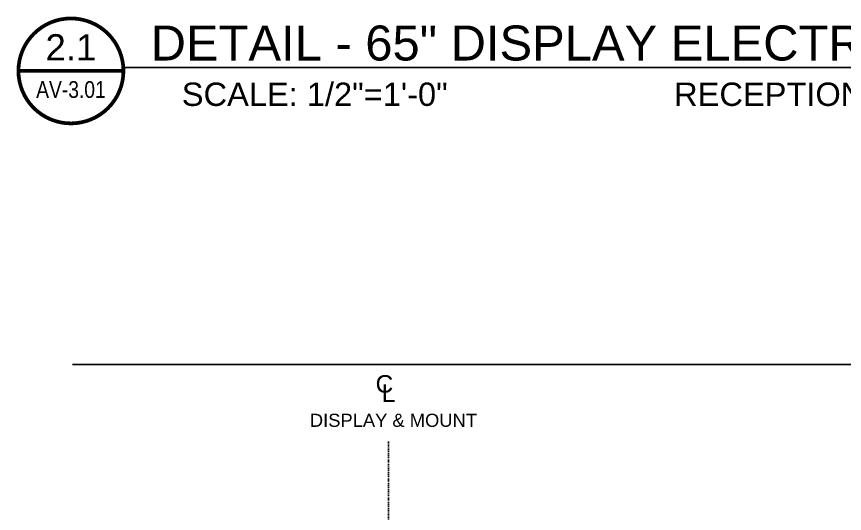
# Model space of a CAD drawing. Extents: x -382 to 1420, y -377 to 265.
# Drawn here: x 171.8 to 278.2, y -136.6 to -72.7 of the extents above; entities that cross this region are included whole.
import ezdxf
from ezdxf.enums import TextEntityAlignment as Align

# ---------------------------------------------------------------- set-up
doc = ezdxf.new("R2010")
doc.units = 0
doc.header["$MEASUREMENT"] = 0
doc.linetypes.add('CENTER4', pattern=[0.5625, 0.375, -0.0625, 0.0625, -0.0625])
doc.layers.get('0').update_dxf_attribs({"linetype": 'CONTINUOUS'})
for name, color, linetype in [('AV-Anno-Iden', 154, 'CONTINUOUS'), ('AV-Detl-Dims', 14, 'CONTINUOUS'), ('AV-Elev-Wall', 160, 'CONTINUOUS')]:
    doc.layers.add(name, color=color, linetype=linetype)
doc.styles.add('NARROW', font='ARIALN.TTF')
doc.styles.get("Standard").update_dxf_attribs({"font": 'arial.ttf'})

# ---------------------------------------------------------------- blocks, each defined once
blk = doc.blocks.new('marker')
at = {"const_width": 0.02}
blk.add_lwpolyline([(-0.2812, 0, 1), (0.2812, 0, 1)], format="xyb", close=True, dxfattribs=at)
blk.add_lwpolyline([(-0.2812, 0), (0.2812, 0)], dxfattribs=at)
at = {"linetype": 'Continuous'}
for tag, p, height in [('%%UTITLE', (0.2813, 0.0558), 0.1875), ('SCALE', (0.5938, -0.1875), 0.125)]:
    blk.add_attdef(tag, p, '', height=height, dxfattribs=at)
blk.add_attdef('DETAIL', text='', height=0.1406).set_placement((0, 0.0561), align=Align.CENTER)
at = {"style": 'NARROW'}
blk.add_attdef('DRAWING', text='', height=0.09, dxfattribs=at).set_placement((0, -0.0996), align=Align.MIDDLE_CENTER)
blk = doc.blocks.new('Center Line Symbol')
at = {"color": 0}
for s, p in [('C', (-0.01, 0.159)), ('L', (0.0123, 0.1097))]:
    blk.add_text(s, height=0.0938, dxfattribs=at).set_placement(p, align=Align.MIDDLE)

msp = doc.modelspace()

# ---------------------------------------------------------------- linework, layer by layer
at = {"layer": 'AV-Detl-Dims', "linetype": 'CENTER4', "ltscale": 0.5}
msp.add_lwpolyline([(219.61932, -127.35886), (219.61932, -188.85231)], dxfattribs=at)
at = {"layer": 'AV-Elev-Wall'}
msp.add_lwpolyline([(179.00323, -117.46274), (299.46619, -117.46274)], dxfattribs=at)

# ---------------------------------------------------------------- block references
at = {"layer": 'AV-Anno-Iden', "xscale": 24, "yscale": 24, "zscale": 24}
msp.add_blockref('marker', (178.81242, -79.73291), dxfattribs=at).add_auto_attribs({'DETAIL': '2.1', 'DRAWING': 'AV-3.01', '%%UTITLE': '%%u  DETAIL - 65" DISPLAY ELECTRICAL ELEVATION', 'SCALE': 'SCALE: 1/2"=1\'-0"                         RECEPTION 1002.00'})
at = {"layer": 'AV-Detl-Dims', "xscale": 24, "yscale": 24, "zscale": 24}
msp.add_blockref('Center Line Symbol', (219.34575, -123.78678), dxfattribs=at)

# ---------------------------------------------------------------- texts
at = {"layer": 'AV-Detl-Dims'}
msp.add_text('DISPLAY & MOUNT', height=1.6875, dxfattribs=at).set_placement((209.5248, -124.65026), align=Align.MIDDLE_LEFT)

doc.saveas('drawing.dxf')
